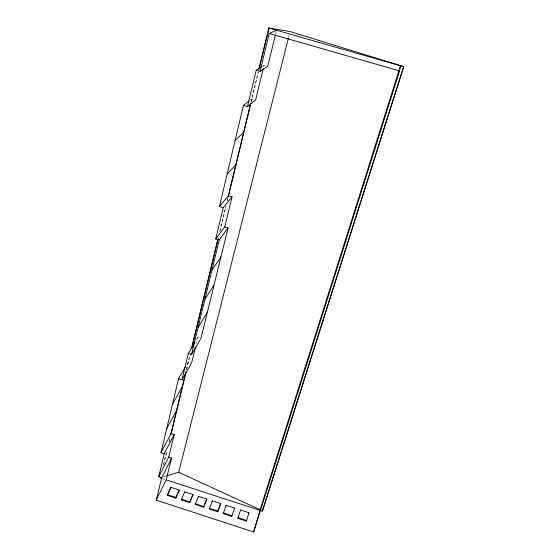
<?xml version="1.0" encoding="UTF-8"?>
<svg xmlns="http://www.w3.org/2000/svg" width="560" height="560" viewBox="0 0 560 560"><rect width="100%" height="100%" fill="white"/><g stroke="black" fill="none" stroke-linecap="round" stroke-linejoin="round"><path stroke-width="0.42" stroke-dasharray="2.8 2.1" d="M163.569 464.583L166.796 451.199M169.015 442.001L169.827 438.655M186.487 369.544L189.77 355.95M219.814 231.35L225.743 206.766M227.171 200.83L228.193 196.595M250.957 102.2L258.265 71.876M163.583 464.884L166.866 451.283M169.12 441.938L169.939 438.536M186.543 369.691L190.442 353.542M218.12 238.791L218.526 237.09M219.961 231.14L225.911 206.493M227.346 200.543L227.955 197.995M251.125 101.948L258.3 72.198M196.371 343.413L197.813 337.47L200.144 338.198M263.655 66.948L264.068 65.254L267.715 66.311M275.534 34.454L276.36 31.101M288.561 37.478L289.205 34.937M187.061 364.084L188.335 361.886L190.799 362.663M196.511 339.668L197.813 337.47M250.488 99.862L251.762 98.847L255.612 99.981M262.64 66.157L264.068 65.254M162.988 476.91L166.292 475.944M162.54 478.674L165.473 479.626"/><path stroke-width="0.84" d="M399.672 68.271L400.463 65.772L399.609 70.917L253.659 532L156.275 500.143L166.208 479.864L262.374 511.14L403.725 66.619L290.059 31.549L268.961 28L258.874 69.349M160.993 452.655L171.031 433.643L174.167 434.644L164.248 453.705L160.993 452.655L178.542 378.763L185.78 366.289M219.429 206.563L228.396 195.748L232.043 196.84L223.244 207.718L219.429 206.563L243.453 105.406L249.207 100.87M158.711 476.798L168.693 457.128L171.556 458.052L161.693 477.771L158.711 476.798L164.248 453.705M178.542 378.763L181.965 379.848L188.265 353.57L194.775 342.594M215.747 238.987L224.721 226.905L228.046 227.913L219.226 240.051L215.747 238.987L223.244 207.718M243.453 105.406L247.499 106.596L256.221 70.217L261.926 66.605M171.031 433.643L185.878 372.092M191.604 348.327L217.973 238.98M228.396 195.748L250.754 103.033M170.968 434.287L185.934 372.239M191.674 348.439L217.91 239.645M228.368 196.294L250.712 103.649M259.119 68.796L268.961 28M156.275 500.143L161.693 477.771M188.265 353.57L191.499 354.592L219.226 240.051M256.221 70.217L260.057 71.33L269.213 33.488L276.563 30.261M168.693 457.128L174.167 434.644M195.545 346.801L191.618 362.922L181.965 379.848M224.721 226.905L232.043 196.84M263.242 68.642L255.612 99.981L247.499 106.596M166.208 479.864L171.556 458.052M228.046 227.913L200.921 338.443L191.499 354.592M275.331 35.294L267.715 66.311L260.057 71.33M167.328 495.313L170.947 487.361L179.249 490.063L179.081 490.707L175.735 498.057L167.328 495.313L170.947 487.361M166.292 475.944L178.682 472.311L288.344 38.325M175.735 498.057L179.249 490.063M181.251 499.863L181.419 499.212L189.847 501.963L193.004 494.543L184.688 491.834L181.251 499.863L189.679 502.614L193.004 494.543M184.52 492.478L184.688 491.834M189.679 502.614L189.847 501.963M195.237 504.427L195.412 503.776L203.861 506.534L206.822 499.044L198.492 496.328L195.237 504.427L203.686 507.185L206.822 499.044M198.317 496.972L198.492 496.328M203.686 507.185L203.861 506.534M209.258 509.005L209.44 508.354L217.903 511.119L217.721 511.763L209.258 509.005L212.324 500.836L220.675 503.552L217.721 511.763M212.142 501.473L212.324 500.836M262.374 511.14L403.725 66.619M253.659 532L259.917 510.342L399.14 69.944M223.272 513.576L223.461 512.932L231.945 515.704L231.756 516.348L223.272 513.576L226.156 505.337L234.528 508.067L234.332 508.704M225.967 505.981L226.156 505.337M237.867 518.343L238.063 517.699L246.568 520.478L246.372 521.115L237.867 518.343L240.555 510.027L248.948 512.764L246.372 521.115M240.366 510.664L240.555 510.027M248.752 513.401L248.948 512.764M231.756 516.348L234.528 508.067M217.903 511.119L220.675 503.552M160.51 477.638L160.349 477.96L161.812 478.436M166.656 428.813L176.624 410.459M172.501 404.194L182.385 386.554M198.079 327.425L207.368 312.172M204.876 299.313L214.032 285.019M211.925 270.207L220.92 256.949M227.143 174.104L235.907 164.598M235.144 140.413L243.691 132.321M268.835 28.049L403.718 66.703M269.213 33.488L399.609 70.917M167.489 494.669L175.903 497.413M178.682 472.311L260.099 509.705"/></g></svg>
